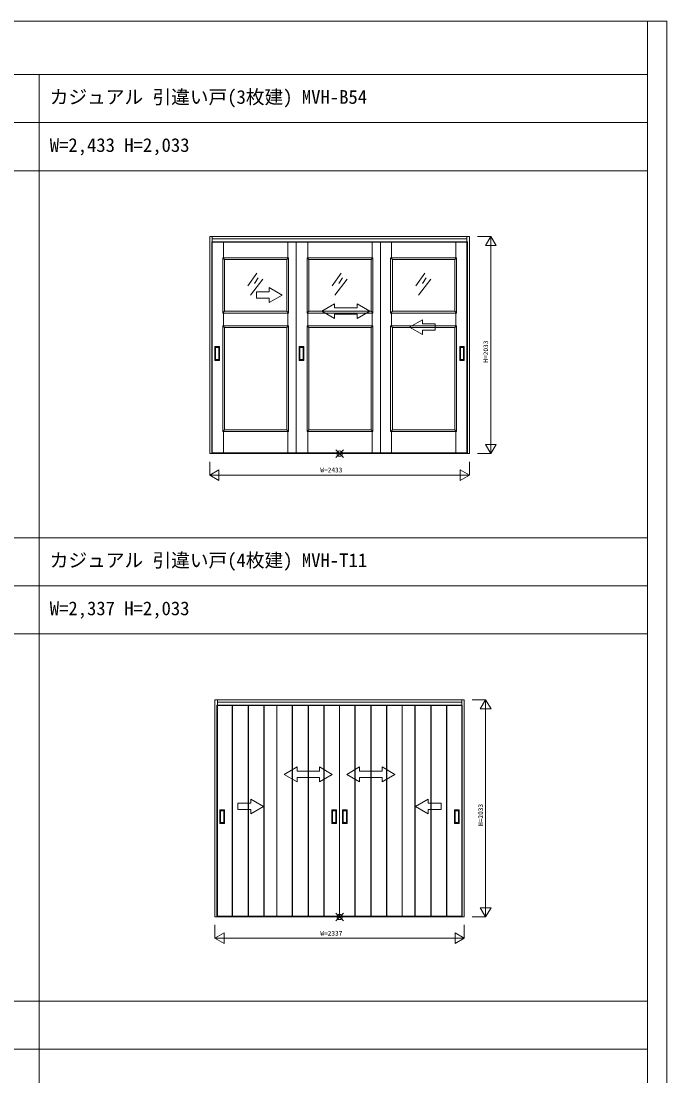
# Model space of a CAD drawing. Units: millimetres, scale not verified. Extents: x -14340 to 14341, y -10000 to 10000.
# Drawn here: x 8291 to 14341, y 130 to 10000 of the extents above; entities that cross this region are included whole.
import ezdxf
from ezdxf.enums import TextEntityAlignment as Align

# ---------------------------------------------------------------- set-up
doc = ezdxf.new("R2010")
doc.units = ezdxf.units.MM
doc.header["$LTSCALE"] = 50
for name, color, linetype, lineweight in [('0-0_0', 7, 'Continuous', 9), ('0-5_YKK_13', 1, 'Continuous', 18), ('0-6_YKK_D', 2, 'Continuous', 18), ('0-7_YSS_K', 4, 'Continuous', 9)]:
    doc.layers.add(name, color=color, linetype=linetype, lineweight=lineweight)
doc.layers.add('0-1_USER1', color=7, linetype='Continuous')
doc.styles.add('ＭＳ ゴシック', font='')
doc.styles.get('ＭＳ ゴシック').set_extended_font_data('MS Gothic')

msp = doc.modelspace()

# ---------------------------------------------------------------- linework, layer by layer
at = {"layer": '0-0_0'}
for p, q in [((-14340.01, 10000), (14341.01, 10000)), ((14159.99, -10000), (14159.99, 10000)), ((14341.01, -10000), (14341.01, 10000)), ((-14340.01, 9500), (14159.99, 9500)), ((8459.99, -10000), (8459.99, 9500)), ((-14340.01, 9050), (14159.99, 9050)), ((-14340.01, 8600), (14159.99, 8600)), ((-14340.01, 5165), (14159.99, 5165)), ((-14340.01, 4715), (14159.99, 4715)), ((-14340.01, 4265), (14159.99, 4265)), ((-14340.01, 830), (14159.99, 830)), ((-14340.01, 380), (14159.99, 380))]:
    msp.add_line(p, q, dxfattribs=at)
at = {"layer": '0-5_YKK_13'}
for p, q in [((11239.28, 5917.14), (11309.99, 5987.86)), ((11239.28, 5987.86), (11309.99, 5917.14)), ((11239.28, 1582.14), (11309.99, 1652.86)), ((11239.28, 1652.86), (11309.99, 1582.14))]:
    msp.add_line(p, q, dxfattribs=at)
for centre in [(11274.64, 5952.5), (11274.64, 1617.5)]:
    msp.add_circle(centre, 25, dxfattribs=at)
at = {"layer": '0-6_YKK_D'}
for p, q in [((12566.14, 7985.5), (12691.14, 7985.5)), ((12641.14, 7898.9), (12741.14, 7898.9)), ((12691.14, 7985.5), (12691.14, 5952.5)), ((12641.14, 6039.1), (12741.14, 6039.1)), ((12566.14, 5952.5), (12691.14, 5952.5)), ((12491.14, 5877.5), (12491.14, 5752.5)), ((10058.14, 5752.5), (10144.74, 5802.5)), ((10058.14, 5752.5), (10144.74, 5702.5)), ((10144.74, 5802.5), (10144.74, 5702.5)), ((12404.53, 5802.5), (12491.14, 5752.5)), ((12518.14, 3650.5), (12643.14, 3650.5)), ((12593.14, 3563.9), (12693.14, 3563.9)), ((12643.14, 3650.5), (12643.14, 1617.5)), ((12593.14, 1704.1), (12693.14, 1704.1)), ((12518.14, 1617.5), (12643.14, 1617.5)), ((12443.14, 1542.5), (12443.14, 1417.5)), ((10106.14, 1417.5), (10192.74, 1467.5)), ((10106.14, 1417.5), (10192.74, 1367.5)), ((10192.74, 1467.5), (10192.74, 1367.5)), ((12356.53, 1467.5), (12443.14, 1417.5))]:
    msp.add_line(p, q, dxfattribs=at)
for points in [[(12641.14, 7898.9), (12691.14, 7985.5), (12741.14, 7898.9)], [(12641.14, 6039.1), (12691.14, 5952.5), (12741.14, 6039.1)], [(10058.14, 5877.5), (10058.14, 5752.5), (12491.14, 5752.5)], [(12404.53, 5802.5), (12404.53, 5702.5), (12491.14, 5752.5)], [(12593.14, 3563.9), (12643.14, 3650.5), (12693.14, 3563.9)], [(12593.14, 1704.1), (12643.14, 1617.5), (12693.14, 1704.1)], [(10106.14, 1542.5), (10106.14, 1417.5), (12443.14, 1417.5)], [(12356.53, 1467.5), (12356.53, 1367.5), (12443.14, 1417.5)]]:
    msp.add_lwpolyline(points, dxfattribs=at)
at = {"layer": '0-7_YSS_K'}
for p, q in [((12471.64, 7935.5), (10077.64, 7935.5)), ((10082.14, 7985.5), (10082.14, 5952.5)), ((12467.14, 7961.5), (10082.14, 7961.5)), ((12467.14, 7931.5), (10082.14, 7931.5)), ((10186.64, 7784.5), (10186.64, 7935.5)), ((10186.64, 7784.5), (10186.64, 7935.5)), ((10789.64, 7784.5), (10789.64, 7935.5)), ((10976.64, 7784.5), (10976.64, 7935.5)), ((10976.64, 7784.5), (10976.64, 7935.5)), ((11579.64, 7784.5), (11579.64, 7935.5)), ((11657.64, 7935.5), (11657.64, 5960)), ((11759.64, 7784.5), (11759.64, 7935.5)), ((11759.64, 7784.5), (11759.64, 7935.5)), ((12362.64, 7784.5), (12362.64, 7935.5)), ((12467.14, 5952.5), (12467.14, 7985.5)), ((10180.14, 7784.5), (10796.14, 7784.5)), ((10180.14, 7268.5), (10180.14, 7784.5)), ((10196.14, 7768.5), (10180.14, 7784.5)), ((10180.14, 7784.5), (10180.14, 7268.5)), ((10796.14, 7784.5), (10180.14, 7784.5)), ((10196.14, 7768.5), (10180.14, 7784.5)), ((10196.14, 7768.5), (10780.14, 7768.5)), ((10196.14, 7284.5), (10196.14, 7768.5)), ((10196.14, 7768.5), (10196.14, 7284.5)), ((10780.14, 7768.5), (10196.14, 7768.5)), ((10780.14, 7768.5), (10796.14, 7784.5)), ((10780.14, 7768.5), (10796.14, 7784.5)), ((10780.14, 7768.5), (10780.14, 7284.5)), ((10780.14, 7284.5), (10780.14, 7768.5)), ((10796.14, 7784.5), (10796.14, 7268.5)), ((10796.14, 7268.5), (10796.14, 7784.5)), ((10970.14, 7784.5), (11586.14, 7784.5)), ((10970.14, 7268.5), (10970.14, 7784.5)), ((10986.14, 7768.5), (10970.14, 7784.5)), ((10970.14, 7784.5), (10970.14, 7268.5)), ((11586.14, 7784.5), (10970.14, 7784.5)), ((10986.14, 7768.5), (10970.14, 7784.5)), ((10986.14, 7768.5), (11570.14, 7768.5)), ((10986.14, 7284.5), (10986.14, 7768.5)), ((10986.14, 7768.5), (10986.14, 7284.5)), ((11570.14, 7768.5), (10986.14, 7768.5)), ((11570.14, 7768.5), (11586.14, 7784.5)), ((11570.14, 7768.5), (11586.14, 7784.5)), ((11570.14, 7768.5), (11570.14, 7284.5)), ((11570.14, 7284.5), (11570.14, 7768.5)), ((11586.14, 7784.5), (11586.14, 7268.5)), ((11586.14, 7268.5), (11586.14, 7784.5)), ((11753.14, 7784.5), (12369.14, 7784.5)), ((11753.14, 7268.5), (11753.14, 7784.5)), ((11769.14, 7768.5), (11753.14, 7784.5)), ((11753.14, 7784.5), (11753.14, 7268.5)), ((12369.14, 7784.5), (11753.14, 7784.5)), ((11769.14, 7768.5), (11753.14, 7784.5)), ((11769.14, 7768.5), (12353.14, 7768.5)), ((11769.14, 7284.5), (11769.14, 7768.5)), ((11769.14, 7768.5), (11769.14, 7284.5)), ((12353.14, 7768.5), (11769.14, 7768.5)), ((12353.14, 7768.5), (12369.14, 7784.5)), ((12353.14, 7768.5), (12369.14, 7784.5)), ((12353.14, 7768.5), (12353.14, 7284.5)), ((12353.14, 7284.5), (12353.14, 7768.5)), ((12369.14, 7784.5), (12369.14, 7268.5)), ((12369.14, 7268.5), (12369.14, 7784.5)), ((10499.64, 7640.95), (10415.72, 7522.35)), ((11289.64, 7640.95), (11205.72, 7522.35)), ((12072.64, 7640.95), (11988.72, 7522.35)), ((10557.15, 7584.64), (10439.92, 7435.58)), ((10512.76, 7597.15), (10477.48, 7545.95)), ((10735.64, 7436.45), (10615.64, 7505.73)), ((10615.64, 7466.45), (10615.64, 7505.73)), ((11347.15, 7584.64), (11229.92, 7435.58)), ((11302.76, 7597.15), (11267.48, 7545.95)), ((12130.15, 7584.64), (12012.92, 7435.58)), ((12085.76, 7597.15), (12050.48, 7545.95)), ((10735.64, 7436.45), (10615.64, 7367.17)), ((10615.64, 7367.17), (10615.64, 7406.45)), ((11108.14, 7286.45), (11228.14, 7355.73)), ((11228.14, 7355.73), (11228.14, 7316.45)), ((11228.14, 7316.45), (11438.14, 7316.45)), ((11438.14, 7355.73), (11438.14, 7316.45)), ((11558.14, 7286.45), (11438.14, 7355.73)), ((10180.14, 7268.5), (10196.14, 7284.5)), ((10180.14, 7268.5), (10196.14, 7284.5)), ((10180.14, 7268.5), (10796.14, 7268.5)), ((10796.14, 7268.5), (10180.14, 7268.5)), ((10186.64, 7148.5), (10186.64, 7268.5)), ((10196.14, 7284.5), (10780.14, 7284.5)), ((10780.14, 7284.5), (10196.14, 7284.5)), ((10796.14, 7268.5), (10780.14, 7284.5)), ((10796.14, 7268.5), (10780.14, 7284.5)), ((10789.64, 7148.5), (10789.64, 7268.5)), ((10970.14, 7268.5), (10986.14, 7284.5)), ((10970.14, 7268.5), (10986.14, 7284.5)), ((10970.14, 7268.5), (11586.14, 7268.5)), ((11586.14, 7268.5), (10970.14, 7268.5)), ((10976.64, 7148.5), (10976.64, 7268.5)), ((10986.14, 7284.5), (11570.14, 7284.5)), ((11570.14, 7284.5), (10986.14, 7284.5)), ((11108.14, 7286.45), (11228.14, 7216.45)), ((11228.14, 7256.45), (11228.14, 7216.45)), ((11438.14, 7256.45), (11228.14, 7256.45)), ((11558.14, 7286.45), (11438.14, 7216.45)), ((11438.14, 7256.45), (11438.14, 7216.45)), ((11586.14, 7268.5), (11570.14, 7284.5)), ((11586.14, 7268.5), (11570.14, 7284.5)), ((11579.64, 7148.5), (11579.64, 7268.5)), ((11753.14, 7268.5), (11769.14, 7284.5)), ((11753.14, 7268.5), (11769.14, 7284.5)), ((11753.14, 7268.5), (12369.14, 7268.5)), ((12369.14, 7268.5), (11753.14, 7268.5)), ((11759.64, 7148.5), (11759.64, 7268.5)), ((11769.14, 7284.5), (12353.14, 7284.5)), ((12353.14, 7284.5), (11769.14, 7284.5)), ((11930.63, 7136.45), (12050.63, 7205.73)), ((12050.63, 7166.45), (12050.63, 7205.73)), ((12369.14, 7268.5), (12353.14, 7284.5)), ((12369.14, 7268.5), (12353.14, 7284.5)), ((12362.64, 7148.5), (12362.64, 7268.5)), ((10196.14, 7132.5), (10180.14, 7148.5)), ((10780.14, 7132.5), (10796.14, 7148.5)), ((10986.14, 7132.5), (10970.14, 7148.5)), ((11570.14, 7132.5), (11586.14, 7148.5)), ((11769.14, 7132.5), (11753.14, 7148.5)), ((11930.63, 7136.45), (12050.63, 7067.17)), ((12050.63, 7067.17), (12050.63, 7106.45)), ((12353.14, 7132.5), (12369.14, 7148.5)), ((10106.64, 6826), (10106.64, 6954)), ((10147.64, 6955), (10107.64, 6955)), ((10112.64, 6836), (10112.64, 6944)), ((10113.64, 6945), (10141.64, 6945)), ((10142.64, 6944), (10142.64, 6836)), ((10148.64, 6826), (10148.64, 6954)), ((10896.64, 6826), (10896.64, 6954)), ((10937.64, 6955), (10897.64, 6955)), ((10902.64, 6836), (10902.64, 6944)), ((10903.64, 6945), (10931.64, 6945)), ((10932.64, 6944), (10932.64, 6836)), ((10938.64, 6826), (10938.64, 6954)), ((12400.64, 6826), (12400.64, 6954)), ((12401.64, 6955), (12441.64, 6955)), ((12406.64, 6944), (12406.64, 6836)), ((12435.64, 6945), (12407.64, 6945)), ((12436.64, 6836), (12436.64, 6944)), ((12442.64, 6826), (12442.64, 6954)), ((10147.64, 6825), (10107.64, 6825)), ((10141.64, 6835), (10113.64, 6835)), ((10937.64, 6825), (10897.64, 6825)), ((10931.64, 6835), (10903.64, 6835)), ((12401.64, 6825), (12441.64, 6825)), ((12407.64, 6835), (12435.64, 6835)), ((10196.14, 6175.5), (10180.14, 6159.5)), ((10180.14, 6159.5), (10196.14, 6175.5)), ((10186.64, 5960), (10186.64, 6159.5)), ((10186.64, 5960), (10186.64, 6159.5)), ((10796.14, 6159.5), (10780.14, 6175.5)), ((10780.14, 6175.5), (10796.14, 6159.5)), ((10789.64, 5960), (10789.64, 6159.5)), ((10789.64, 5960), (10789.64, 6159.5)), ((10986.14, 6175.5), (10970.14, 6159.5)), ((10970.14, 6159.5), (10986.14, 6175.5)), ((10976.64, 5960), (10976.64, 6159.5)), ((10976.64, 5960), (10976.64, 6159.5)), ((11586.14, 6159.5), (11570.14, 6175.5)), ((11570.14, 6175.5), (11586.14, 6159.5)), ((11579.64, 5960), (11579.64, 6159.5)), ((11579.64, 5960), (11579.64, 6159.5)), ((11769.14, 6175.5), (11753.14, 6159.5)), ((11753.14, 6159.5), (11769.14, 6175.5)), ((11759.64, 5960), (11759.64, 6159.5)), ((11759.64, 5960), (11759.64, 6159.5)), ((12369.14, 6159.5), (12353.14, 6175.5)), ((12353.14, 6175.5), (12369.14, 6159.5)), ((12362.64, 5960), (12362.64, 6159.5)), ((12362.64, 5960), (12362.64, 6159.5)), ((12467.14, 5956.5), (10082.14, 5956.5)), ((12467.14, 5952.5), (10082.14, 5952.5)), ((10125.64, 1625.5), (10125.64, 3600.5)), ((11274.64, 3600.5), (10125.64, 3600.5)), ((10130.14, 3626.5), (12419.14, 3626.5)), ((10130.14, 3596.5), (12419.14, 3596.5)), ((10268.79, 1625.5), (10268.79, 3600.5)), ((10271.79, 1625.5), (10271.79, 3600.5)), ((10417.34, 3600.5), (10417.34, 1625.5)), ((10420.34, 3600.5), (10420.34, 1625.5)), ((10565.99, 3600.5), (10565.99, 1625.5)), ((10568.99, 3600.5), (10568.99, 1625.5)), ((10688.14, 3600.5), (10688.14, 1625.5)), ((10831.29, 1625.5), (10831.29, 3600.5)), ((10834.29, 1625.5), (10834.29, 3600.5)), ((10979.84, 3600.5), (10979.84, 1625.5)), ((10982.84, 3600.5), (10982.84, 1625.5)), ((11128.49, 3600.5), (11128.49, 1625.5)), ((11131.49, 3600.5), (11131.49, 1625.5)), ((11274.64, 1625.5), (11274.64, 3600.5)), ((11274.64, 3600.5), (12423.64, 3600.5)), ((11417.79, 1625.5), (11417.79, 3600.5)), ((11420.79, 1625.5), (11420.79, 3600.5)), ((11566.34, 3600.5), (11566.34, 1625.5)), ((11569.34, 3600.5), (11569.34, 1625.5)), ((11714.99, 3600.5), (11714.99, 1625.5)), ((11717.99, 3600.5), (11717.99, 1625.5)), ((11861.14, 3600.5), (11861.14, 1625.5)), ((11980.29, 1625.5), (11980.29, 3600.5)), ((11983.29, 1625.5), (11983.29, 3600.5)), ((12128.84, 3600.5), (12128.84, 1625.5)), ((12131.84, 3600.5), (12131.84, 1625.5)), ((12277.49, 3600.5), (12277.49, 1625.5)), ((12280.49, 3600.5), (12280.49, 1625.5)), ((12423.64, 1625.5), (12423.64, 3600.5)), ((10756.39, 2951.45), (10876.39, 3020.73)), ((10876.39, 3020.73), (10876.39, 2981.45)), ((10876.39, 2981.45), (11086.39, 2981.45)), ((11086.39, 3020.73), (11086.39, 2981.45)), ((11206.39, 2951.45), (11086.39, 3020.73)), ((11342.89, 2951.45), (11462.89, 3020.73)), ((11462.89, 3020.73), (11462.89, 2981.45)), ((11672.89, 2981.45), (11462.89, 2981.45)), ((11672.89, 3020.73), (11672.89, 2981.45)), ((11792.89, 2951.45), (11672.89, 3020.73)), ((10756.39, 2951.45), (10876.39, 2881.45)), ((10876.39, 2921.45), (10876.39, 2881.45)), ((11086.39, 2921.45), (10876.39, 2921.45)), ((11206.39, 2951.45), (11086.39, 2881.45)), ((11086.39, 2921.45), (11086.39, 2881.45)), ((11342.89, 2951.45), (11462.89, 2881.45)), ((11462.89, 2921.45), (11672.89, 2921.45)), ((11462.89, 2921.45), (11462.89, 2881.45)), ((11792.89, 2951.45), (11672.89, 2881.45)), ((11672.89, 2921.45), (11672.89, 2881.45)), ((10563.14, 2651.45), (10443.14, 2720.73)), ((10443.14, 2681.45), (10443.14, 2720.73)), ((11986.13, 2651.45), (12106.13, 2720.73)), ((12106.13, 2681.45), (12106.13, 2720.73)), ((10154.64, 2491.5), (10154.64, 2619.5)), ((10195.64, 2620.5), (10155.64, 2620.5)), ((10160.64, 2501.5), (10160.64, 2609.5)), ((10161.64, 2610.5), (10189.64, 2610.5)), ((10190.64, 2609.5), (10190.64, 2501.5)), ((10196.64, 2491.5), (10196.64, 2619.5)), ((10563.14, 2651.45), (10443.14, 2582.17)), ((10443.14, 2582.17), (10443.14, 2621.45)), ((11203.64, 2491.5), (11203.64, 2619.5)), ((11204.64, 2620.5), (11244.64, 2620.5)), ((11209.64, 2609.5), (11209.64, 2501.5)), ((11238.64, 2610.5), (11210.64, 2610.5)), ((11239.64, 2501.5), (11239.64, 2609.5)), ((11245.64, 2491.5), (11245.64, 2619.5)), ((11303.64, 2491.5), (11303.64, 2619.5)), ((11344.64, 2620.5), (11304.64, 2620.5)), ((11309.64, 2501.5), (11309.64, 2609.5)), ((11310.64, 2610.5), (11338.64, 2610.5)), ((11339.64, 2609.5), (11339.64, 2501.5)), ((11345.64, 2491.5), (11345.64, 2619.5)), ((11986.13, 2651.45), (12106.13, 2582.17)), ((12106.13, 2582.17), (12106.13, 2621.45)), ((12352.64, 2491.5), (12352.64, 2619.5)), ((12353.64, 2620.5), (12393.64, 2620.5)), ((12358.64, 2609.5), (12358.64, 2501.5)), ((12387.64, 2610.5), (12359.64, 2610.5)), ((12388.64, 2501.5), (12388.64, 2609.5)), ((12394.64, 2491.5), (12394.64, 2619.5)), ((10195.64, 2490.5), (10155.64, 2490.5)), ((10189.64, 2500.5), (10161.64, 2500.5)), ((11204.64, 2490.5), (11244.64, 2490.5)), ((11210.64, 2500.5), (11238.64, 2500.5)), ((11344.64, 2490.5), (11304.64, 2490.5)), ((11338.64, 2500.5), (11310.64, 2500.5)), ((12353.64, 2490.5), (12393.64, 2490.5)), ((12359.64, 2500.5), (12387.64, 2500.5)), ((11274.64, 1625.5), (10125.64, 1625.5)), ((12419.14, 1621.5), (10130.14, 1621.5)), ((12419.14, 1617.5), (10130.14, 1617.5)), ((11274.64, 1625.5), (12423.64, 1625.5))]:
    msp.add_line(p, q, dxfattribs=at)
for points in [[(12467.14, 5952.5), (12491.14, 5952.5), (12491.14, 7985.5), (10058.14, 7985.5), (10058.14, 5952.5), (10082.14, 5952.5)], [(10969.64, 5960), (10077.64, 5960), (10077.64, 7935.5)], [(11759.64, 5960), (10867.64, 5960), (10867.64, 7935.5)], [(11657.64, 5960), (12471.64, 5960), (12471.64, 7935.5)], [(10615.64, 7466.45), (10495.64, 7466.45), (10495.64, 7406.45), (10615.64, 7406.45)], [(12050.63, 7166.45), (12170.63, 7166.45), (12170.63, 7106.45), (12050.63, 7106.45)], [(12419.14, 3650.5), (10130.14, 3650.5), (10130.14, 3620.5)], [(10443.14, 2681.45), (10323.14, 2681.45), (10323.14, 2621.45), (10443.14, 2621.45)], [(12106.13, 2681.45), (12226.13, 2681.45), (12226.13, 2621.45), (12106.13, 2621.45)]]:
    msp.add_lwpolyline(points, dxfattribs=at)
for points in [[(10180.14, 7148.5), (10180.14, 6159.5), (10796.14, 6159.5), (10796.14, 7148.5)], [(10796.14, 7148.5), (10796.14, 6159.5), (10180.14, 6159.5), (10180.14, 7148.5)], [(10196.14, 7132.5), (10196.14, 6175.5), (10780.14, 6175.5), (10780.14, 7132.5)], [(10780.14, 7132.5), (10780.14, 6175.5), (10196.14, 6175.5), (10196.14, 7132.5)], [(10970.14, 7148.5), (10970.14, 6159.5), (11586.14, 6159.5), (11586.14, 7148.5)], [(11586.14, 7148.5), (11586.14, 6159.5), (10970.14, 6159.5), (10970.14, 7148.5)], [(10986.14, 7132.5), (10986.14, 6175.5), (11570.14, 6175.5), (11570.14, 7132.5)], [(11570.14, 7132.5), (11570.14, 6175.5), (10986.14, 6175.5), (10986.14, 7132.5)], [(11753.14, 7148.5), (11753.14, 6159.5), (12369.14, 6159.5), (12369.14, 7148.5)], [(12369.14, 7148.5), (12369.14, 6159.5), (11753.14, 6159.5), (11753.14, 7148.5)], [(11769.14, 7132.5), (11769.14, 6175.5), (12353.14, 6175.5), (12353.14, 7132.5)], [(12353.14, 7132.5), (12353.14, 6175.5), (11769.14, 6175.5), (11769.14, 7132.5)], [(10106.14, 1617.5), (10130.14, 1617.5), (10130.14, 3650.5), (10106.14, 3650.5)], [(12419.14, 1617.5), (12443.14, 1617.5), (12443.14, 3650.5), (12419.14, 3650.5)]]:
    msp.add_lwpolyline(points, close=True, dxfattribs=at)
for centre, start, end in [((10107.64, 6954), 90, 180), ((10113.64, 6944), 90, 180), ((10141.64, 6944), 0, 90), ((10147.64, 6954), 0, 90), ((10897.64, 6954), 90, 180), ((10903.64, 6944), 90, 180), ((10931.64, 6944), 0, 90), ((10937.64, 6954), 0, 90), ((12401.64, 6954), 90, 180), ((12407.64, 6944), 90, 180), ((12435.64, 6944), 360, 90), ((12441.64, 6954), 0, 90), ((10107.64, 6826), 180, 270), ((10113.64, 6836), 180, 270), ((10141.64, 6836), 270, 0), ((10147.64, 6826), 270, 0), ((10897.64, 6826), 180, 270), ((10903.64, 6836), 180, 270), ((10931.64, 6836), 270, 0), ((10937.64, 6826), 270, 0), ((12401.64, 6826), 180, 270), ((12407.64, 6836), 180, 270), ((12435.64, 6836), 270, 360), ((12441.64, 6826), 270, 0), ((10155.64, 2619.5), 90, 180), ((10161.64, 2609.5), 90, 180), ((10189.64, 2609.5), 0, 90), ((10195.64, 2619.5), 0, 90), ((11204.64, 2619.5), 90, 180), ((11210.64, 2609.5), 90, 180), ((11238.64, 2609.5), 360, 90), ((11244.64, 2619.5), 0, 90), ((11304.64, 2619.5), 90, 180), ((11310.64, 2609.5), 90, 180), ((11338.64, 2609.5), 0, 90), ((11344.64, 2619.5), 0, 90), ((12353.64, 2619.5), 90, 180), ((12359.64, 2609.5), 90, 180), ((12387.64, 2609.5), 360, 90), ((12393.64, 2619.5), 0, 90), ((10155.64, 2491.5), 180, 270), ((10161.64, 2501.5), 180, 270), ((10189.64, 2501.5), 270, 0), ((10195.64, 2491.5), 270, 0), ((11204.64, 2491.5), 180, 270), ((11210.64, 2501.5), 180, 270), ((11238.64, 2501.5), 270, 360), ((11244.64, 2491.5), 270, 0), ((11304.64, 2491.5), 180, 270), ((11310.64, 2501.5), 180, 270), ((11338.64, 2501.5), 270, 0), ((11344.64, 2491.5), 270, 0), ((12353.64, 2491.5), 180, 270), ((12359.64, 2501.5), 180, 270), ((12387.64, 2501.5), 270, 360), ((12393.64, 2491.5), 270, 0)]:
    msp.add_arc(centre, 1, start, end, dxfattribs=at)

# ---------------------------------------------------------------- texts
at = {"layer": '0-1_USER1', "style": 'ＭＳ ゴシック'}
for s, p in [('カジュアル 引違い戸(3枚建) MVH-B54', (8559.99, 9187.5)), ('W=2,433 H=2,033', (8559.99, 8737.5)), ('カジュアル 引違い戸(4枚建) MVH-T11', (8559.99, 4852.5)), ('W=2,337 H=2,033', (8559.99, 4402.5))]:
    msp.add_text(s, height=128.3, dxfattribs=at).set_placement(p, align=Align.BOTTOM_LEFT)
at = {"layer": '0-6_YKK_D', "style": 'ＭＳ ゴシック'}
for p in [(12679.14, 6804), (12631.14, 2469)]:
    msp.add_text('H=2033', height=43.99, rotation=90, dxfattribs=at).set_placement(p, align=Align.BOTTOM_LEFT)
for s, p in [('W=2433', (11094.64, 5764.5)), ('W=2337', (11094.64, 1429.5))]:
    msp.add_text(s, height=43.99, dxfattribs=at).set_placement(p, align=Align.BOTTOM_LEFT)

doc.saveas('drawing.dxf')
